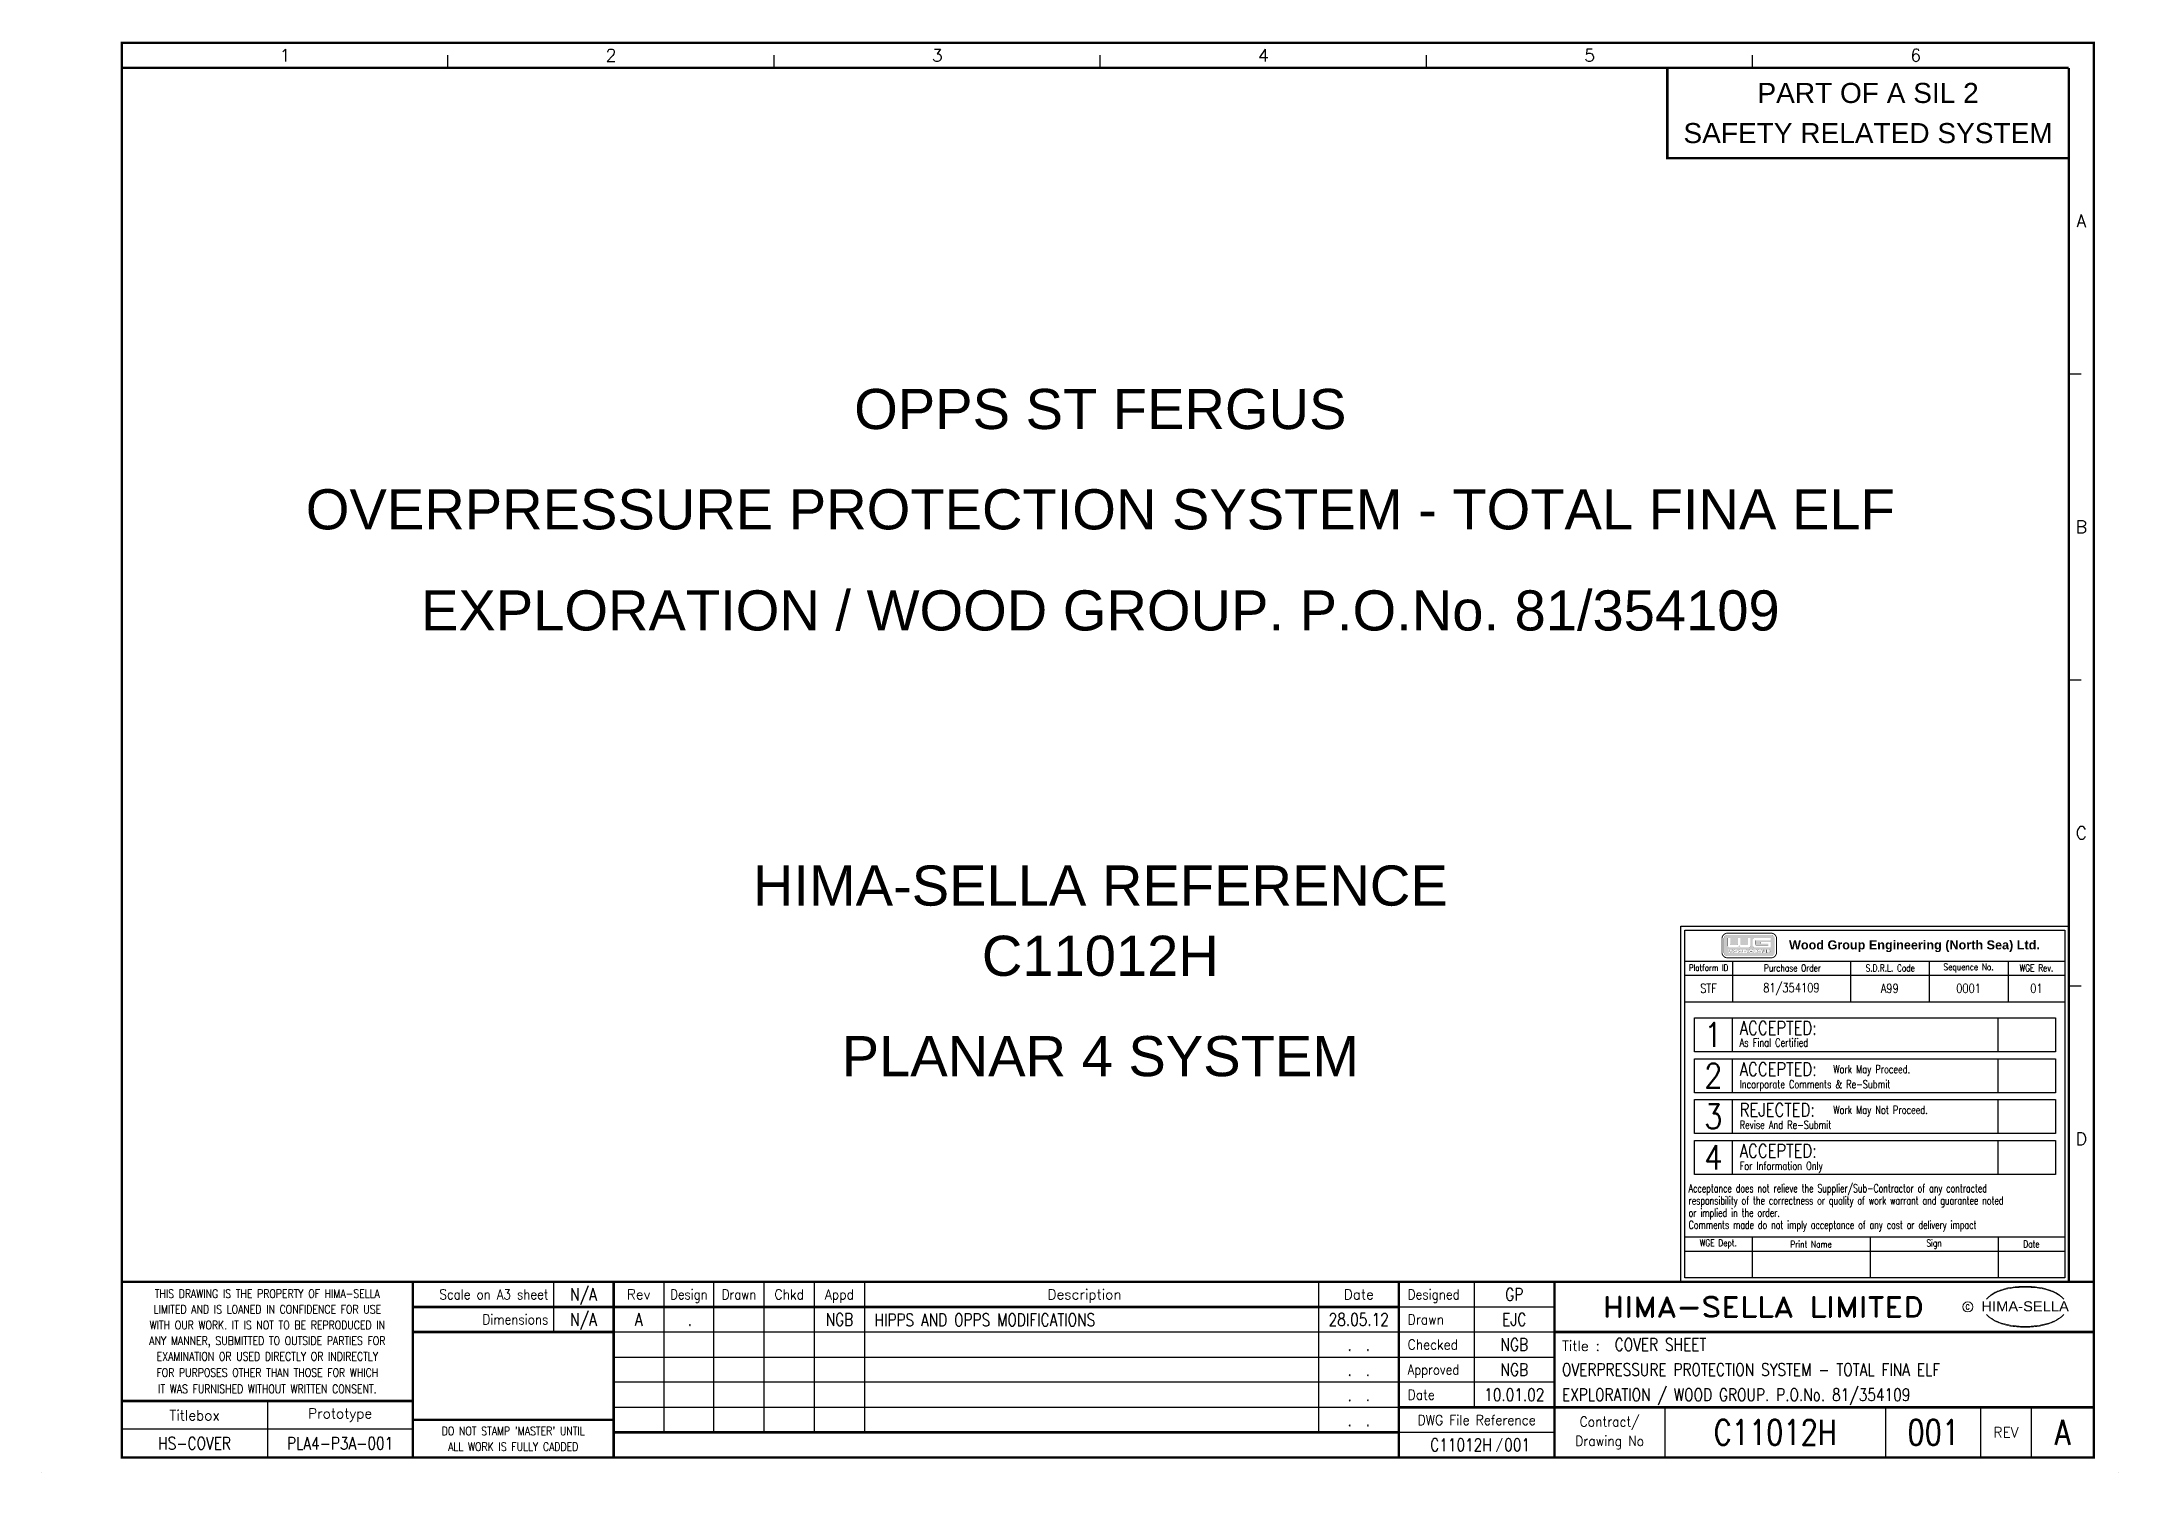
# Model space of a CAD drawing. Extents: x 0 to 414, y 0 to 285.
import ezdxf
from ezdxf.enums import TextEntityAlignment as Align

# ---------------------------------------------------------------- set-up
doc = ezdxf.new("R2010")
doc.units = 0
doc.header["$MEASUREMENT"] = 0
doc.linetypes.add('CONTINU', pattern=[0])
doc.layers.get('0').update_dxf_attribs({"linetype": 'CONTINUOUS'})
for name, color, linetype in [('COL', 2, 'CONTINU'), ('ELAC003$', 7, 'CONTINUOUS'), ('LINE', 1, 'CONTINUOUS'), ('ROW', 2, 'CONTINU'), ('TEXT', 2, 'CONTINUOUS'), ('UPS', 2, 'CONTINUOUS')]:
    doc.layers.add(name, color=color, linetype=linetype)
doc.styles.add('ARIAL', font='ARIAL.TTF', dxfattribs={"height": 2.5})
doc.styles.add('ROMAND', font='ROMAND')
doc.styles.add('ROMANS', font='romans.shx', dxfattribs={"width": 0.8})
doc.styles.add('SANSSERIF', font='sanss___.ttf')

# ---------------------------------------------------------------- blocks, each defined once
blk = doc.blocks.new('EDREV')
at = {"color": 2, "style": 'ROMANS', "width": 0.8}
for tag, p in [('DES', (129.2, 29.25)), ('DRN', (139.2, 29.25)), ('CHKD', (149.2, 29.25)), ('DES', (129.2, 24.25)), ('DRN', (139.2, 24.25)), ('CHKD', (149.2, 24.25)), ('DES', (129.2, 19.25)), ('DRN', (139.2, 19.25)), ('CHKD', (149.2, 19.25)), ('DES', (129.2, 14.25)), ('DRN', (139.2, 14.25)), ('CHKD', (149.2, 14.25)), ('DES', (129.2, 9.25)), ('DRN', (139.2, 9.25)), ('CHKD', (149.2, 9.25))]:
    blk.add_attdef(tag, text='', height=2.5, dxfattribs=at).set_placement(p, align=Align.CENTER)
blk = doc.blocks.new('HS-COVER')
at = {"color": 1}
for p, q in [((81, 280), (81, 282.5)), ((146, 280), (146, 282.5)), ((211, 280), (211, 282.5)), ((276, 280), (276, 282.5)), ((341, 280), (341, 282.5)), ((404, 219), (406.5, 219)), ((404, 158), (406.5, 158)), ((404, 97), (406.5, 97)), ((102, 38), (102, 28)), ((124, 38), (124, 8)), ((134, 8), (134, 38)), ((144, 8), (144, 38)), ((154, 38), (154, 8)), ((164, 38), (164, 8)), ((254.5, 38), (254.5, 8)), ((285.5, 38), (285.5, 13)), ((270.5, 33), (301.5, 33)), ((301.5, 28), (114, 28)), ((114, 23), (301.5, 23)), ((301.5, 18), (114, 18)), ((45, 14.25), (45, 3)), ((114, 13), (270.5, 13)), ((323.5, 13), (323.5, 3)), ((367.5, 13), (367.5, 3)), ((386.5, 3), (386.5, 13)), ((396.5, 13), (396.5, 3)), ((74, 8.625), (16, 8.625)), ((301.5, 8), (270.5, 8)), ((0, 0), (0, 0.025)), ((413.9, 0), (413.9, 0.025))]:
    blk.add_line(p, q, dxfattribs=at)
at = {"color": 1, "const_width": 0.5}
blk.add_lwpolyline([(16, 3), (409, 3), (409, 285), (16, 285)], close=True, dxfattribs=at)
for points in [[(16, 280), (404, 280)], [(324, 280), (324, 262), (404, 262)], [(404, 38), (404, 280)], [(409, 38), (16, 38)], [(74, 3), (74, 38)], [(114, 3), (114, 38)], [(270.5, 38), (270.5, 3)], [(301.5, 3), (301.5, 38)], [(270.5, 33), (74, 33)], [(114, 28), (74, 28)], [(409, 28), (301.5, 28)], [(16, 14.25), (74, 14.25)], [(270.5, 13), (409, 13)], [(114, 10.5), (74, 10.5)], [(270.5, 8), (114, 8)]]:
    blk.add_lwpolyline(points, dxfattribs=at)
at = {"color": 3, "lineweight": 13}
blk.add_circle((383.8795, 33), 1, dxfattribs=at)
for centre, radius, start, end in [((392.604, 29.3277), 7.2401, 106.0532, 133.5024), ((392.8763, 29.5135), 7.2999, 130.419, 136.057), ((392.1149, 30.6001), 5.9804, 122.244, 131.6154), ((391.752, 31.2819), 5.2104, 111.8206, 122.8668), ((393.7772, 27.1992), 9.7601, 107.5931, 113.9452), ((395.0991, 20.9965), 15.9367, 89.2698, 106.3911), ((394.0978, 26.015), 10.9859, 96.0146, 107.3203), ((395.2933, 18.8099), 18.2818, 92.8917, 97.3734), ((395.2419, 21.3644), 15.7281, 89.7805, 93.1738), ((395.5053, 20.9965), 15.9367, 73.6089, 90.7302), ((395.3626, 21.3644), 15.7281, 86.8262, 90.2195), ((395.3112, 18.8099), 18.2818, 82.6266, 87.1083), ((396.5067, 26.015), 10.9859, 72.6797, 83.9854), ((396.8272, 27.1992), 9.7601, 66.0548, 72.4069), ((398.0005, 29.3277), 7.2401, 46.4976, 73.9468), ((398.8524, 31.2819), 5.2104, 57.1332, 68.1794), ((398.4895, 30.6001), 5.9804, 48.3846, 57.756), ((397.7282, 29.5135), 7.2999, 43.943, 49.581), ((392.8763, 36.545), 7.2999, 223.943, 229.581), ((392.604, 36.7308), 7.2401, 226.4976, 253.9468), ((392.1149, 35.4585), 5.9804, 228.3846, 237.756), ((391.752, 34.7766), 5.2104, 237.1332, 248.1794), ((393.7772, 38.8593), 9.7601, 246.0548, 252.4069), ((395.0991, 45.062), 15.9367, 253.6089, 270.7302), ((394.0978, 40.0435), 10.9859, 252.6797, 263.9854), ((395.2933, 47.2486), 18.2818, 262.6266, 267.1083), ((395.2419, 44.6941), 15.7281, 266.8262, 270.2195), ((395.5053, 45.062), 15.9367, 269.2698, 286.3911), ((395.3626, 44.6941), 15.7281, 269.7805, 273.1738), ((395.3112, 47.2486), 18.2818, 272.8917, 277.3734), ((396.5067, 40.0435), 10.9859, 276.0146, 287.3203), ((396.8272, 38.8593), 9.7601, 287.5931, 293.9452), ((398.0005, 36.7308), 7.2401, 286.0532, 313.5024), ((398.8524, 34.7766), 5.2104, 291.8206, 302.8668), ((398.4895, 35.4585), 5.9804, 302.244, 311.6154), ((397.7282, 36.545), 7.2999, 310.419, 316.057)]:
    blk.add_arc(centre, radius, start, end, dxfattribs=at)
at = {"color": 2, "style": 'ROMAND'}
for s, p in [('1', (48.5, 282.5)), ('2', (113.5, 282.5)), ('3', (178.5, 282.5)), ('4', (243.5, 282.5)), ('5', (308.5, 282.5)), ('6', (373.5, 282.5)), ('A', (406.5, 249.5)), ('B', (406.5, 188.5)), ('C', (406.5, 127.5)), ('D', (406.5, 66.5))]:
    blk.add_text(s, height=2.5, dxfattribs=at).set_placement(p, align=Align.MIDDLE)
at = {"color": 3, "lineweight": 13, "style": 'ROMANS', "width": 0.8}
for s, p in [('LIMITED AND IS LOANED IN CONFIDENCE FOR USE', (45, 32.5193)), ('THIS DRAWING IS THE PROPERTY OF HIMA-SELLA', (45, 35.6443)), ('WITH OUR WORK. IT IS NOT TO BE REPRODUCED IN', (45, 29.3879)), ('ANY MANNER, SUBMITTED TO OUTSIDE PARTIES FOR', (45, 26.2629)), ('FOR PURPOSES OTHER THAN THOSE FOR WHICH', (45, 19.9054)), ('EXAMINATION OR USED DIRECTLY OR INDIRECTLY', (45, 23.1379)), ('IT WAS FURNISHED WITHOUT WRITTEN CONSENT.', (45, 16.6554)), ("DO NOT STAMP 'MASTER' UNTIL", (94, 8.2693)), ('ALL WORK IS FULLY CADDED', (94, 5.1443))]:
    blk.add_text(s, height=1.7, dxfattribs=at).set_placement(p, align=Align.MIDDLE_CENTER)
at = {"color": 4, "style": 'ROMAND', "width": 0.87}
for s, p in [('Scale on A3 sheet', (101, 34.4965)), ('Dimensions', (101, 29.5069))]:
    blk.add_text(s, height=2, dxfattribs=at).set_placement(p, align=Align.RIGHT)
at = {"color": 4, "style": 'ROMAND'}
for s, p in [('Rev', (119, 34.5)), ('Description', (207.85, 34.5)), ('Date', (262.5, 34.5))]:
    blk.add_text(s, height=2, dxfattribs=at).set_placement(p, align=Align.CENTER)
for s, width, p in [('Design', 0.85, (129, 34.5)), ('Drawn', 0.85, (139, 34.5)), ('Chkd', 0.9, (149, 34.5)), ('Appd', 0.9, (159, 34.5))]:
    blk.add_text(s, height=2, dxfattribs=dict(at, width=width)).set_placement(p, align=Align.CENTER)
for s, width, p in [('Designed', 0.87, (272.25, 34.5)), ('Drawn', 0.9, (272.25, 29.5)), ('Checked', 0.9, (272.25, 24.5)), ('Approved', 0.85, (272.25, 19.5)), ('Date', 0.9, (272.25, 14.5))]:
    blk.add_text(s, height=2, dxfattribs=dict(at, width=width)).set_placement(p)
at = {"color": 1, "style": 'ROMAND', "width": 1.15}
blk.add_text('HIMA-SELLA LIMITED', height=4, dxfattribs=at).set_placement((343.0965, 33), align=Align.MIDDLE)
at = {"color": 3, "lineweight": 13, "style": 'ROMANS', "width": 0.8}
blk.add_text('C', height=1, dxfattribs=at).set_placement((383.8436, 32.5), align=Align.CENTER)
at = {"color": 1, "style": 'ARIAL', "width": 1.05}
blk.add_text('HIMA-SELLA', height=2, dxfattribs=at).set_placement((395.3022, 32.1293), align=Align.CENTER)
at = {"color": 4, "style": 'ROMAND'}
blk.add_text('Title :', height=2, dxfattribs=at).set_placement((303, 24.25))
for s, p in [('Titlebox', (30.5, 11.4375)), ('Prototype', (59.5, 11.4375)), ('REV', (391.5, 8))]:
    blk.add_text(s, height=2, dxfattribs=at).set_placement(p, align=Align.MIDDLE)
at = {"color": 4, "style": 'ROMAND', "width": 0.9}
for s, p in [('DWG File Reference', (286, 10.5)), ('Contract/', (312.5, 10)), ('Drawing No', (312.5, 6))]:
    blk.add_text(s, height=2, dxfattribs=at).set_placement(p, align=Align.MIDDLE)
at = {"color": 2, "linetype": 'Continuous', "style": 'ROMANS', "width": 0.8}
blk.add_text('/', height=1.8, dxfattribs=at).set_placement((290.5, 5.5), align=Align.MIDDLE)
at = {"layer": 'COL', "style": 'ROMAND', "flags": 9}
for tag, p in [('COL1', (48.5, 282.5)), ('COL2', (113.5, 282.5)), ('COL3', (178.5, 282.5)), ('COL4', (243.5, 282.5)), ('COL5', (308.5, 282.5)), ('COL6', (373.5, 282.5))]:
    blk.add_attdef(tag, p, '', height=2.5, dxfattribs=at)
at = {"layer": 'ROW', "style": 'ROMAND', "flags": 9}
for tag, p in [('ROW1', (406.5, 249.5)), ('ROW2', (406.5, 188.5)), ('ROW3', (406.5, 127.5)), ('ROW4', (406.5, 66.5))]:
    blk.add_attdef(tag, p, '', height=2.5, dxfattribs=at)
at = {"layer": 'TEXT', "style": 'SANSSERIF'}
for s, height, p in [('SAFETY RELATED SYSTEM', 4, (364, 267)), ('HIMA-SELLA REFERENCE', 8, (211, 117))]:
    blk.add_text(s, height=height, dxfattribs=at).set_placement(p, align=Align.MIDDLE)
at = {"layer": 'UPS', "style": 'ROMANS', "width": 0.8}
blk.add_text('HS-COVER', height=2.5, dxfattribs=at).set_placement((30.5, 5.8125), align=Align.MIDDLE)
at = {"layer": 'UPS', "style": 'SANSSERIF', "flags": 8}
for tag, height, p in [('PROJS->DESCPRO4', 4, (364, 275)), ('PROJS->OBSERV', 8, (211, 212)), ('PROJS->DESCPRO1', 8, (211, 192)), ('PROJS->DESCPRO2', 8, (211, 172)), ('PROJS->DESCPRO3', 8, (211, 103)), ('PROJS->PROJNR', 8, (211, 83))]:
    blk.add_attdef(tag, text='', height=height, dxfattribs=at).set_placement(p, align=Align.MIDDLE)
at = {"layer": 'UPS', "style": 'ROMANS', "width": 0.8, "flags": 8}
for tag, height, p in [('PLANOS->NR1', 2.5, (108, 34.25)), ('PLANOS->VERIF', 2.5, (293.5, 34.25)), ('PLANOS->NR2', 2.5, (108, 29.25)), ('PLANOS->CANVI1', 2.5, (119, 29.25)), ('PLANOS->NCAN1', 2.5, (159, 29.25)), ('PLANOS->DCAN1', 2.5, (262.5, 29.25)), ('PLANOS->ORIG', 2.5, (293.5, 29.25)), ('PLANOS->CANVI2', 2.5, (119, 24.25)), ('PLANOS->NCAN2', 2.5, (159, 24.25)), ('PLANOS->DCAN2', 2.5, (262.5, 24.25)), ('PLANOS->HECHF', 2.5, (293.5, 24.25)), ('PLANOS->CANVI3', 2.5, (119, 19.25)), ('PLANOS->NCAN3', 2.5, (159, 19.25)), ('PLANOS->DCAN3', 2.5, (262.5, 19.25)), ('PLANOS->HECHD', 2.5, (293.5, 19.25)), ('PLANOS->CANVI4', 2.5, (119, 14.25)), ('PLANOS->NCAN4', 2.5, (159, 14.25)), ('PLANOS->DCAN4', 2.5, (262.5, 14.25)), ('PLANOS->DATACREA', 2.5, (293.5, 14.25)), ('PLANOS->CANVI5', 2.5, (119, 9.25)), ('PLANOS->NCAN5', 2.5, (159, 9.25)), ('PLANOS->DCAN5', 2.5, (262.5, 9.25)), ('PROJS->DESCPRO3', 5, (345.5, 5.5)), ('PLANOS->PLANO', 5, (377, 5.5)), ('PLANOS->USER', 5, (402.75, 5.5))]:
    blk.add_attdef(tag, text='', height=height, dxfattribs=at).set_placement(p, align=Align.CENTER)
at = {"layer": 'UPS', "style": 'ROMANS', "width": 2.7474, "flags": 8}
blk.add_attdef('PLANOS->MCAN1', text='', height=2.5, rotation=0.069611, dxfattribs=at).set_placement((166, 31.6443), (253, 31.75), align=Align.FIT)
at = {"layer": 'UPS', "style": 'ROMANS', "flags": 8}
for tag, width, p, p2 in [('PLANOS->MCAN2', 2.6868, (166, 26.75), (253, 26.75)), ('PLANOS->MCAN3', 2.6868, (166, 21.75), (253, 21.75)), ('PLANOS->MCAN4', 2.6769, (166, 16.75), (253, 16.75)), ('PLANOS->MCAN5', 2.6868, (166, 11.75), (253, 11.75))]:
    blk.add_attdef(tag, text='', height=2.5, dxfattribs=dict(at, width=width)).set_placement(p, p2, align=Align.FIT)
at = {"layer": 'UPS', "style": 'ROMANS', "width": 0.8, "flags": 8}
blk.add_attdef('PLANOS->DENOM', (313.5, 24.25), '', height=2.5, dxfattribs=at)
at = {"layer": 'UPS', "color": 4, "style": 'ROMANS', "width": 0.8, "flags": 8}
for tag, p in [('PROJS->DESCPRO1', (303, 19.25)), ('PROJS->DESCPRO2', (303, 14.25))]:
    blk.add_attdef(tag, p, '', height=2.5, dxfattribs=at)
at = {"layer": 'UPS', "style": 'ROMANS', "width": 0.8, "flags": 8}
blk.add_attdef('PLANOS->PROTOTIPO', text='', height=2.5, dxfattribs=at).set_placement((59.5, 5.8125), align=Align.MIDDLE)
for tag, p in [('PLANOS->OBS4', (117, 5.5)), ('PLANOS->PLANO', (291.5, 5.5))]:
    blk.add_attdef(tag, text='', height=2.5, dxfattribs=at).set_placement(p, align=Align.MIDDLE_LEFT)
blk.add_attdef('PROJS->NOMPRO', text='', height=2.5, dxfattribs=at).set_placement((289, 5.5), align=Align.MIDDLE_RIGHT)

msp = doc.modelspace()

# ---------------------------------------------------------------- hatches: boundary and pattern name
at = {"linetype": 'Continuous'}
h = msp.add_hatch(color=1, dxfattribs=at)
edge = h.paths.add_edge_path(flags=16)
edge.add_line((341.62611, 106.05726), (344.57584, 106.05726))
edge.add_line((344.57584, 106.05726), (344.57584, 106.55751))
edge.add_line((344.57584, 106.55751), (341.36985, 106.55751))
edge.add_arc((341.36986, 106.19235), 0.36516, 90.0013265, 179.9986735)
edge.add_line((341.0047, 106.19236), (341.0047, 105.0248))
edge.add_arc((341.36986, 105.02481), 0.36515, 180.0021111, 269.999458)
edge.add_line((341.36985, 104.65966), (344.57584, 104.65966))
edge.add_line((344.57584, 104.65966), (344.57584, 105.76514))
edge.add_line((344.57584, 105.76514), (342.57118, 105.76514))
edge.add_line((342.57118, 105.76514), (342.57118, 105.43651))
edge.add_line((342.57118, 105.43651), (344.10845, 105.43651))
edge.add_line((344.10845, 105.43651), (344.10845, 105.12248))
edge.add_line((344.10845, 105.12248), (341.62611, 105.12248))
edge.add_arc((341.62612, 105.25028), 0.1278, 180.0013265, 269.9986735, ccw=False)
edge.add_line((341.49831, 105.25028), (341.49831, 105.92946))
edge.add_arc((341.62612, 105.92946), 0.1278, 90.0013265, 179.9986735, ccw=False)
edge = h.paths.add_edge_path(flags=16)
edge.add_arc((342.66392, 103.96975), 0.22936, 359.7165363, 449.7138832)
edge.add_line((342.66506, 104.19911), (342.25005, 104.19911))
edge.add_arc((342.25119, 103.96975), 0.22936, 90.2848616, 180.2822085)
edge.add_line((342.02183, 103.96862), (342.02183, 103.76323))
edge.add_arc((342.2512, 103.7621), 0.22937, 179.7165487, 269.7138956)
edge.add_line((342.25005, 103.53273), (342.66506, 103.53273))
edge.add_arc((342.66391, 103.76209), 0.22936, 270.2873596, 360.2847066)
edge.add_line((342.89327, 103.76323), (342.89327, 103.96862))
edge = h.paths.add_edge_path(flags=0)
edge.add_arc((344.2791, 103.9515), 0.08102, -90, 90, ccw=False)
edge.add_line((344.2791, 103.87049), (344.0716, 103.87049))
edge.add_arc((344.0716, 103.9515), 0.08102, 90, 270, ccw=False)
edge.add_line((344.0716, 104.03252), (344.2791, 104.03252))
edge = h.paths.add_edge_path(flags=16)
edge.add_line((344.02081, 103.53273), (344.02081, 103.68975))
edge.add_line((344.02081, 103.68975), (344.29482, 103.68975))
edge.add_arc((344.29482, 103.94443), 0.25468, 270, 450)
edge.add_line((344.29482, 104.19911), (343.82766, 104.19911))
edge.add_line((343.82766, 104.19911), (343.82766, 103.53273))
edge.add_line((343.82766, 103.53273), (344.02081, 103.53273))
edge = h.paths.add_edge_path(flags=16)
edge.add_line((343.43616, 103.69933), (343.28148, 103.69933))
edge.add_arc((343.28205, 103.81401), 0.11468, 179.7165487, 269.7138956, ccw=False)
edge.add_line((343.16737, 103.81458), (343.16737, 104.19911))
edge.add_line((343.16737, 104.19911), (342.94951, 104.19911))
edge.add_line((342.94951, 104.19911), (342.94951, 103.76323))
edge.add_arc((343.17887, 103.76209), 0.22936, 179.7152934, 269.7126404)
edge.add_line((343.17772, 103.53273), (343.53991, 103.53273))
edge.add_arc((343.53877, 103.7621), 0.22937, 270.2861044, 360.2834513)
edge.add_line((343.76813, 103.76323), (343.76813, 104.19911))
edge.add_line((343.76813, 104.19911), (343.55027, 104.19911))
edge.add_line((343.55027, 104.19911), (343.55027, 103.81458))
edge.add_arc((343.43559, 103.81401), 0.11468, -89.7138956, 0.2834513, ccw=False)
edge = h.paths.add_edge_path(flags=0)
edge.add_arc((342.56073, 103.91784), 0.11468, 359.7165487, 449.7138956)
edge.add_line((342.5613, 104.03252), (342.3538, 104.03252))
edge.add_arc((342.35437, 103.91784), 0.11468, 90.2861044, 180.2834513)
edge.add_line((342.23969, 103.91727), (342.23969, 103.81458))
edge.add_arc((342.35437, 103.81401), 0.11468, 179.7165487, 269.7138956)
edge.add_line((342.3538, 103.69933), (342.5613, 103.69933))
edge.add_arc((342.56073, 103.81401), 0.11468, 270.2861044, 360.2834513)
edge.add_line((342.67541, 103.81458), (342.67541, 103.91727))
edge = h.paths.add_edge_path(flags=0)
edge.add_arc((338.70439, 103.91784), 0.11468, 359.7140381, 449.7113851)
edge.add_line((338.70497, 104.03252), (338.49746, 104.03252))
edge.add_arc((338.49803, 103.91784), 0.11468, 90.2861044, 180.2834513)
edge.add_line((338.38335, 103.91727), (338.38335, 103.81458))
edge.add_arc((338.49803, 103.81401), 0.11468, 179.7165487, 269.7138956)
edge.add_line((338.49746, 103.69933), (338.70497, 103.69933))
edge.add_arc((338.70439, 103.81401), 0.11468, 270.2886149, 360.2859619)
edge.add_line((338.81907, 103.81458), (338.81907, 103.91727))
edge = h.paths.add_edge_path(flags=16)
edge.add_arc((338.80758, 103.96975), 0.22936, 359.7177915, 449.7151384)
edge.add_line((338.80872, 104.19911), (338.39371, 104.19911))
edge.add_arc((338.39485, 103.96975), 0.22936, 90.2848616, 180.2822085)
edge.add_line((338.16549, 103.96862), (338.16549, 103.76323))
edge.add_arc((338.39486, 103.7621), 0.22937, 179.7165487, 269.7138956)
edge.add_line((338.39371, 103.53273), (338.80872, 103.53273))
edge.add_arc((338.80758, 103.7621), 0.22937, 270.2861044, 360.2834513)
edge.add_line((339.03694, 103.76323), (339.03694, 103.96862))
edge = h.paths.add_edge_path(flags=0)
edge.add_arc((337.76433, 103.91784), 0.11468, 359.7165487, 449.7138956)
edge.add_line((337.7649, 104.03252), (337.5574, 104.03252))
edge.add_arc((337.55797, 103.91784), 0.11468, 90.2861044, 180.2834513)
edge.add_line((337.44329, 103.91727), (337.44329, 103.81458))
edge.add_arc((337.55797, 103.81401), 0.11468, 179.7165487, 269.7138956)
edge.add_line((337.5574, 103.69933), (337.7649, 103.69933))
edge.add_arc((337.76433, 103.81401), 0.11468, 270.2861044, 360.2834513)
edge.add_line((337.87901, 103.81458), (337.87901, 103.91727))
h.paths.add_polyline_path([(337.23638, 104.19866), (337.0246, 103.53409), (336.81281, 103.53409), (336.65215, 103.95401), (336.49148, 103.53409), (336.2797, 103.53409), (336.06791, 104.19866), (336.26509, 104.19866), (336.39654, 103.77144), (336.56451, 104.19501), (336.73978, 104.19501), (336.90775, 103.77144), (337.0465, 104.19866)], flags=16)
edge = h.paths.add_edge_path(flags=16)
edge.add_arc((337.86751, 103.96975), 0.22936, 359.7177915, 449.7151384)
edge.add_line((337.86865, 104.19911), (337.45364, 104.19911))
edge.add_arc((337.45479, 103.96975), 0.22936, 90.2861168, 180.2834637)
edge.add_line((337.22543, 103.96862), (337.22543, 103.76323))
edge.add_arc((337.45479, 103.76209), 0.22936, 179.7152934, 269.7126404)
edge.add_line((337.45364, 103.53273), (337.86865, 103.53273))
edge.add_arc((337.86751, 103.7621), 0.22937, 270.2861044, 360.2834513)
edge.add_line((338.09687, 103.76323), (338.09687, 103.96862))
edge = h.paths.add_edge_path(flags=0)
edge.add_arc((339.61153, 103.81401), 0.11468, 270.2861044, 360.2834513)
edge.add_line((339.72621, 103.81458), (339.72621, 103.91727))
edge.add_arc((339.61153, 103.91784), 0.11468, 359.7165487, 449.7138956)
edge.add_line((339.6121, 104.03252), (339.26953, 104.03252))
edge.add_line((339.26953, 104.03252), (339.26953, 103.69933))
edge.add_line((339.26953, 103.69933), (339.6121, 103.69933))
edge = h.paths.add_edge_path(flags=16)
edge.add_arc((339.71471, 103.96975), 0.22936, 359.7177915, 449.7151384)
edge.add_line((339.71585, 104.19911), (339.08161, 104.19911))
edge.add_line((339.08161, 104.19911), (339.08161, 103.53273))
edge.add_line((339.08161, 103.53273), (339.71585, 103.53273))
edge.add_arc((339.71471, 103.7621), 0.22937, 270.2861044, 360.2834513)
edge.add_line((339.94407, 103.76323), (339.94407, 103.96862))
edge = h.paths.add_edge_path(flags=16)
edge.add_arc((340.88004, 103.98916), 0.04336, 0.0013265, 89.9986735)
edge.add_line((340.88004, 104.03252), (340.61581, 104.03252))
edge.add_arc((340.61638, 103.91784), 0.11468, 90.2861044, 180.2834513)
edge.add_line((340.5017, 103.91727), (340.5017, 103.81458))
edge.add_arc((340.61638, 103.81401), 0.11468, 179.7165487, 269.7138956)
edge.add_line((340.61581, 103.69933), (340.88004, 103.69933))
edge.add_arc((340.88004, 103.74268), 0.04335, 270, 450)
edge.add_line((340.88004, 103.78604), (340.70477, 103.78604))
edge.add_line((340.70477, 103.78604), (340.70477, 103.90289))
edge.add_line((340.70477, 103.90289), (341.12834, 103.90289))
edge.add_line((341.12834, 103.90289), (341.12834, 103.76323))
edge.add_arc((340.89898, 103.7621), 0.22937, -89.7138956, 0.2834513, ccw=False)
edge.add_line((340.90012, 103.53273), (340.51206, 103.53273))
edge.add_arc((340.51321, 103.7621), 0.22937, 179.7165487, 269.7138956, ccw=False)
edge.add_line((340.28384, 103.76323), (340.28384, 103.96862))
edge.add_arc((340.5132, 103.96975), 0.22936, 90.2848616, 180.2822085, ccw=False)
edge.add_line((340.51206, 104.19911), (340.90012, 104.19911))
edge.add_arc((340.89898, 103.96975), 0.22936, -0.2822085, 89.7151384, ccw=False)
edge.add_line((341.12834, 103.96862), (341.12834, 103.95401))
edge.add_line((341.12834, 103.95401), (340.9234, 103.95401))
edge.add_line((340.9234, 103.95401), (340.9234, 103.98916))
edge = h.paths.add_edge_path(flags=0)
edge.add_line((341.44813, 104.03252), (341.65564, 104.03252))
edge.add_arc((341.65564, 103.9515), 0.08102, -90, 90, ccw=False)
edge.add_line((341.65564, 103.87049), (341.44813, 103.87049))
edge.add_arc((341.44813, 103.9515), 0.08102, 90, 270, ccw=False)
edge = h.paths.add_edge_path(flags=16)
edge.add_line((341.76826, 103.53273), (341.92604, 103.53273))
edge.add_line((341.92604, 103.53273), (341.92604, 103.68975))
edge.add_arc((341.84503, 103.68975), 0.08102, 0.0004008, 81.621205)
edge.add_arc((341.67133, 103.94445), 0.25471, 316.7426493, 359.9956749)
edge.add_arc((341.67135, 103.94442), 0.25469, 0.0024514, 89.9997983)
edge.add_line((341.67135, 104.19911), (341.2042, 104.19911))
edge.add_line((341.2042, 104.19911), (341.2042, 103.53273))
edge.add_line((341.2042, 103.53273), (341.39735, 103.53273))
edge.add_line((341.39735, 103.53273), (341.39735, 103.68975))
edge.add_line((341.39735, 103.68975), (341.68725, 103.68975))
edge.add_arc((341.68725, 103.60873), 0.08102, -0.0022096, 89.9951373, ccw=False)
edge.add_line((341.76826, 103.60873), (341.76826, 103.53273))
edge = h.paths.add_edge_path()
edge.add_line((345.40335, 106.4078), (345.40335, 103.6838))
edge.add_arc((344.67305, 103.68382), 0.73031, 270.0013265, 359.9986735, ccw=False)
edge.add_line((344.67306, 102.95351), (335.98028, 102.95351))
edge.add_arc((335.98029, 103.68382), 0.73031, 180.0017188, 269.9990657, ccw=False)
edge.add_line((335.24998, 103.6838), (335.24998, 106.4078))
edge.add_arc((335.98029, 106.40778), 0.73031, 90.0009343, 179.9982812, ccw=False)
edge.add_line((335.98028, 107.13809), (344.67306, 107.13809))
edge.add_arc((344.67305, 106.40778), 0.73031, 0.0013265, 89.9986735, ccw=False)
edge = h.paths.add_edge_path(flags=16)
edge.add_line((336.0533, 106.55751), (336.54242, 106.55751))
edge.add_line((336.54242, 106.55751), (336.54242, 105.27949))
edge.add_arc((336.67023, 105.27949), 0.1278, 180.0013265, 269.9986735)
edge.add_line((336.67022, 105.15169), (337.92933, 105.15169))
edge.add_arc((337.92933, 105.2795), 0.12781, 269.999085, 359.9964319)
edge.add_line((338.05714, 105.27949), (338.05714, 106.55751))
edge.add_line((338.05714, 106.55751), (338.54625, 106.55751))
edge.add_line((338.54625, 106.55751), (338.54625, 105.27949))
edge.add_arc((338.67406, 105.27949), 0.1278, 180.0013265, 269.9986735)
edge.add_line((338.67405, 105.15169), (339.93317, 105.15169))
edge.add_arc((339.93317, 105.27949), 0.1278, 270.0013265, 359.9986735)
edge.add_line((340.06097, 105.27949), (340.06097, 106.55751))
edge.add_line((340.06097, 106.55751), (340.55008, 106.55751))
edge.add_line((340.55008, 106.55751), (340.55008, 105.0248))
edge.add_arc((340.18493, 105.02481), 0.36515, 270.0013265, 359.9986735, ccw=False)
edge.add_line((340.18494, 104.65966), (338.66684, 104.65966))
edge.add_arc((338.66685, 105.02481), 0.36515, 180.0021111, 269.999458, ccw=False)
edge.add_arc((337.93654, 105.02481), 0.36515, 270.0013265, 359.9986735, ccw=False)
edge.add_line((337.93655, 104.65966), (336.41845, 104.65966))
edge.add_arc((336.41846, 105.02481), 0.36515, 180.0021111, 269.999458, ccw=False)
edge.add_line((336.0533, 105.0248), (336.0533, 106.55751))

# ---------------------------------------------------------------- linework, layer by layer
at = {"color": 1}
msp.add_line((404, 86.2109), (404, 38), dxfattribs=at)
at = {"layer": 'ELAC003$', "color": 3, "linetype": 'Continuous'}
for p, q in [((327.4519, 101.9558), (403.2026, 101.9558)), ((336.9539, 101.9558), (336.9539, 93.8498)), ((360.4766, 101.9558), (360.4766, 93.8498)), ((376.1584, 101.9558), (376.1584, 93.8498)), ((391.9064, 101.9558), (391.9064, 93.8498)), ((327.4519, 99.1652), (403.2026, 99.1652)), ((327.4519, 93.8498), (403.2026, 93.8498)), ((336.9539, 83.8704), (336.9539, 90.6474)), ((389.8464, 90.6474), (389.8464, 83.8704)), ((336.9539, 75.698), (336.9539, 82.4752)), ((389.8464, 82.4752), (389.8464, 75.698)), ((336.9539, 67.5923), (336.9539, 74.3693)), ((389.8464, 74.3693), (389.8464, 67.5923)), ((336.9539, 59.4199), (336.9539, 66.1969)), ((389.8464, 66.1969), (389.8464, 59.4199)), ((327.4519, 46.9696), (403.2026, 46.9696)), ((340.8744, 46.9696), (340.8744, 38.7972)), ((364.397, 46.9696), (364.397, 38.7972)), ((389.913, 46.9696), (389.913, 38.7972)), ((327.4519, 44.1126), (403.2026, 44.1126))]:
    msp.add_line(p, q, dxfattribs=at)
for points in [[(326.6546, 108.9322), (404, 108.9322), (404, 38), (326.6546, 38)], [(327.4519, 108.1348), (403.2026, 108.1348), (403.2026, 38.7972), (327.4519, 38.7972)], [(329.3789, 90.6474), (401.3419, 90.6474), (401.3419, 83.8704), (329.3789, 83.8704)], [(329.3789, 82.4752), (401.3419, 82.4752), (401.3419, 75.698), (329.3789, 75.698)], [(329.3789, 74.3693), (401.3419, 74.3693), (401.3419, 67.5923), (329.3789, 67.5923)], [(329.3789, 66.1969), (401.3419, 66.1969), (401.3419, 59.4199), (329.3789, 59.4199)]]:
    msp.add_lwpolyline(points, close=True, dxfattribs=at)
at = {"layer": 'LINE', "linetype": 'Continuous', "flags": 128}
for points, const_width in [([(345.7685, 106.4078), (345.7685, 103.6838, -0.4142), (344.6731, 102.5884), (335.9803, 102.5884, -0.4142), (334.8849, 103.6838), (334.8849, 106.4078, -0.4142), (335.9803, 107.5032), (344.6731, 107.5032, -0.4142)], 0.1826), ([(345.4034, 106.4078), (345.4034, 103.6838, -0.4142), (344.6731, 102.9535), (335.9803, 102.9535, -0.4142), (335.25, 103.6838), (335.25, 106.4078, -0.4142), (335.9803, 107.1381), (344.6731, 107.1381, -0.4142)], 0.0183), ([(338.0969, 103.9686, 0.4142), (337.8687, 104.1991), (337.4537, 104.1991, 0.4142), (337.2255, 103.9686), (337.2255, 103.7632, 0.4142), (337.4537, 103.5327), (337.8687, 103.5327, 0.4142), (338.0969, 103.7632)], 0.0183), ([(337.879, 103.9173, 0.4142), (337.7649, 104.0325), (337.5574, 104.0325, 0.4142), (337.4433, 103.9173), (337.4433, 103.8146, 0.4142), (337.5574, 103.6993), (337.7649, 103.6993, 0.4142), (337.879, 103.8146)], 0.0183), ([(339.037, 103.9686, 0.4142), (338.8088, 104.1991), (338.3937, 104.1991, 0.4142), (338.1655, 103.9686), (338.1655, 103.7632, 0.4142), (338.3937, 103.5327), (338.8088, 103.5327, 0.4142), (339.037, 103.7632)], 0.0183), ([(338.8191, 103.9173, 0.4142), (338.705, 104.0325), (338.4975, 104.0325, 0.4142), (338.3834, 103.9173), (338.3834, 103.8146, 0.4142), (338.4975, 103.6993), (338.705, 103.6993, 0.4142), (338.8191, 103.8146)], 0.0183), ([(339.9441, 103.9686, 0.4142), (339.7159, 104.1991), (339.0816, 104.1991), (339.0816, 103.5327), (339.7159, 103.5327, 0.4142), (339.9441, 103.7632)], 0.0183), ([(339.6121, 103.6993, 0.4142), (339.7262, 103.8146), (339.7262, 103.9173, 0.4142), (339.6121, 104.0325), (339.2696, 104.0325), (339.2696, 103.6993)], 0.0183), ([(340.9234, 103.9892, 0.4142), (340.8801, 104.0325), (340.6158, 104.0325, 0.4142), (340.5017, 103.9173), (340.5017, 103.8146, 0.4142), (340.6158, 103.6993), (340.8801, 103.6993, 1), (340.8801, 103.786), (340.7048, 103.786), (340.7048, 103.9029), (341.1284, 103.9029), (341.1284, 103.7632, -0.4142), (340.9002, 103.5327), (340.5121, 103.5327, -0.4142), (340.2839, 103.7632), (340.2839, 103.9686, -0.4142), (340.5121, 104.1991), (340.9002, 104.1991, -0.4142), (341.1284, 103.9686), (341.1284, 103.954), (340.9234, 103.954)], 0.0183), ([(341.6261, 106.0573), (344.5759, 106.0573), (344.5759, 106.5575), (341.3699, 106.5575, 0.4142), (341.0047, 106.1924), (341.0047, 105.0248, 0.4142), (341.3699, 104.6597), (344.5759, 104.6597), (344.5759, 105.7651), (342.5712, 105.7651), (342.5712, 105.4365), (344.1085, 105.4365), (344.1085, 105.1225), (341.6261, 105.1225, -0.4142), (341.4983, 105.2503), (341.4983, 105.9295, -0.4142)], 0.0183), ([(341.7683, 103.5327), (341.9261, 103.5327), (341.9261, 103.6898, 0.372), (341.8569, 103.7699, 0.191), (341.9261, 103.9444, 0.4142), (341.6714, 104.1991), (341.2042, 104.1991), (341.2042, 103.5327), (341.3974, 103.5327), (341.3974, 103.6898), (341.6873, 103.6898, -0.4142), (341.7683, 103.6087)], 0.0183), ([(341.4482, 104.0325), (341.6557, 104.0325, -1), (341.6557, 103.8705), (341.4482, 103.8705, -1)], 0.0183), ([(342.8933, 103.9686, 0.4142), (342.6651, 104.1991), (342.2501, 104.1991, 0.4142), (342.0219, 103.9686), (342.0219, 103.7632, 0.4142), (342.2501, 103.5327), (342.6651, 103.5327, 0.4142), (342.8933, 103.7632)], 0.0183), ([(342.6754, 103.9173, 0.4142), (342.5613, 104.0325), (342.3538, 104.0325, 0.4142), (342.2397, 103.9173), (342.2397, 103.8146, 0.4142), (342.3538, 103.6993), (342.5613, 103.6993, 0.4142), (342.6754, 103.8146)], 0.0183), ([(343.4362, 103.6993), (343.2815, 103.6993, -0.4142), (343.1674, 103.8146), (343.1674, 104.1991), (342.9495, 104.1991), (342.9495, 103.7632, 0.4142), (343.1778, 103.5327), (343.5399, 103.5327, 0.4142), (343.7682, 103.7632), (343.7682, 104.1991), (343.5503, 104.1991), (343.5503, 103.8146, -0.4142)], 0.0183), ([(344.0208, 103.5327), (344.0208, 103.6898), (344.2949, 103.6898, 1), (344.2949, 104.1991), (343.8277, 104.1991), (343.8277, 103.5327)], 0.0183), ([(344.2791, 104.0325, -1), (344.2791, 103.8705), (344.0716, 103.8705, -1), (344.0716, 104.0325)], 0.0183)]:
    msp.add_lwpolyline(points, format="xyb", close=True, dxfattribs=dict(at, const_width=const_width))
at = {"layer": 'LINE', "linetype": 'Continuous', "const_width": 0.0183, "flags": 128}
msp.add_lwpolyline([(336.0533, 105.0239), (336.0533, 106.5575), (336.5425, 106.5575), (336.5425, 105.2795, 0.4142), (336.6703, 105.1517), (337.9294, 105.1517, 0.4142), (338.0572, 105.2795), (338.0572, 106.5575), (338.5463, 106.5575), (338.5463, 105.2795, 0.4142), (338.6741, 105.1517), (339.9332, 105.1517, 0.4142), (340.061, 105.2795), (340.061, 106.5575), (340.5501, 106.5575), (340.5501, 105.0248, -0.4142), (340.185, 104.6597), (338.6669, 104.6597, -0.4142), (338.3017, 105.0248, -0.4142), (337.9366, 104.6597), (336.4185, 104.6597, -0.4142), (336.0533, 105.0248), (336.0533, 106.5575)], format="xyb", dxfattribs=at)
msp.add_lwpolyline([(337.2364, 104.1987), (337.0246, 103.5341), (336.8128, 103.5341), (336.6522, 103.954), (336.4915, 103.5341), (336.2797, 103.5341), (336.0679, 104.1987), (336.2651, 104.1987), (336.3966, 103.7714), (336.5645, 104.195), (336.7398, 104.195), (336.9078, 103.7714), (337.0465, 104.1987)], close=True, dxfattribs=at)

# ---------------------------------------------------------------- block references
ref = msp.add_blockref('HS-COVER', (0, 0))
ref.add_attrib('PROJS->DESCPRO4', 'PART OF A SIL 2', dxfattribs={"layer": 'UPS', "height": 4, "style": 'SANSSERIF', "flags": 8}).set_placement((364, 275), align=Align.MIDDLE)
ref.add_attrib('PROJS->DESCPRO3', 'C11012H', dxfattribs={"layer": 'UPS', "height": 5, "style": 'ROMANS', "width": 0.8, "flags": 8}).set_placement((345.5, 5.5), align=Align.CENTER)
ref.add_attrib('PROJS->PROJNR', 'PLANAR 4 SYSTEM', dxfattribs={"layer": 'UPS', "height": 8, "style": 'SANSSERIF', "flags": 8}).set_placement((211, 83), align=Align.MIDDLE)
ref.add_attrib('PROJS->OBSERV', 'OPPS ST FERGUS', dxfattribs={"layer": 'UPS', "height": 8, "style": 'SANSSERIF', "flags": 8}).set_placement((211, 212), align=Align.MIDDLE)
ref.add_attrib('PROJS->NOMPRO', 'C11012H', dxfattribs={"layer": 'UPS', "height": 2.5, "style": 'ROMANS', "width": 0.8, "flags": 8}).set_placement((289, 5.5), align=Align.MIDDLE_RIGHT)
ref.add_attrib('PROJS->DESCPRO2', 'EXPLORATION / WOOD GROUP. P.O.No. 81/354109', dxfattribs={"layer": 'UPS', "height": 8, "style": 'SANSSERIF', "flags": 8}).set_placement((211, 172), align=Align.MIDDLE)
ref.add_attrib('PROJS->DESCPRO1', 'OVERPRESSURE PROTECTION SYSTEM - TOTAL FINA ELF', dxfattribs={"layer": 'UPS', "height": 8, "style": 'SANSSERIF', "flags": 8}).set_placement((211, 192), align=Align.MIDDLE)
ref.add_attrib('PLANOS->PROTOTIPO', 'PLA4-P3A-001', dxfattribs={"layer": 'UPS', "height": 2.5, "style": 'ROMANS', "width": 0.8, "flags": 8}).set_placement((59.5, 5.8125), align=Align.MIDDLE)
ref.add_attrib('PLANOS->CANVI1', 'A', dxfattribs={"layer": 'UPS', "height": 2.5, "style": 'ROMANS', "width": 0.8, "flags": 8}).set_placement((119, 29.25), align=Align.CENTER)
ref.add_attrib('PLANOS->NR2', 'N/A', dxfattribs={"layer": 'UPS', "height": 2.5, "style": 'ROMANS', "width": 0.8, "flags": 8}).set_placement((108, 29.25), align=Align.CENTER)
ref.add_attrib('PLANOS->NR1', 'N/A', dxfattribs={"layer": 'UPS', "height": 2.5, "style": 'ROMANS', "width": 0.8, "flags": 8}).set_placement((108, 34.25), align=Align.CENTER)
ref.add_attrib('PLANOS->NCAN1', 'NGB', dxfattribs={"layer": 'UPS', "height": 2.5, "style": 'ROMANS', "width": 0.8, "flags": 8}).set_placement((159, 29.25), align=Align.CENTER)
ref.add_attrib('PROJS->DESCPRO3', 'C11012H', dxfattribs={"layer": 'UPS', "height": 8, "style": 'SANSSERIF', "flags": 8}).set_placement((211, 103), align=Align.MIDDLE)
ref.add_attrib('PLANOS->DATACREA', '10.01.02', dxfattribs={"layer": 'UPS', "height": 2.5, "style": 'ROMANS', "width": 0.8, "flags": 8}).set_placement((293.5, 14.25), align=Align.CENTER)
ref.add_attrib('PLANOS->PLANO', '001', dxfattribs={"layer": 'UPS', "height": 5, "style": 'ROMANS', "width": 0.8, "flags": 8}).set_placement((377, 5.5), align=Align.CENTER)
ref.add_attrib('PLANOS->DCAN5', '.  .', dxfattribs={"layer": 'UPS', "height": 2.5, "style": 'ROMANS', "width": 0.8, "flags": 8}).set_placement((262.5, 9.25), align=Align.CENTER)
ref.add_attrib('PLANOS->DCAN2', '.  .', dxfattribs={"layer": 'UPS', "height": 2.5, "style": 'ROMANS', "width": 0.8, "flags": 8}).set_placement((262.5, 24.25), align=Align.CENTER)
ref.add_attrib('PLANOS->DCAN3', '.  .', dxfattribs={"layer": 'UPS', "height": 2.5, "style": 'ROMANS', "width": 0.8, "flags": 8}).set_placement((262.5, 19.25), align=Align.CENTER)
ref.add_attrib('PLANOS->DCAN4', '.  .', dxfattribs={"layer": 'UPS', "height": 2.5, "style": 'ROMANS', "width": 0.8, "flags": 8}).set_placement((262.5, 14.25), align=Align.CENTER)
ref.add_attrib('PLANOS->DCAN1', '28.05.12', dxfattribs={"layer": 'UPS', "height": 2.5, "style": 'ROMANS', "width": 0.8, "flags": 8}).set_placement((262.5, 29.25), align=Align.CENTER)
ref.add_attrib('PROJS->DESCPRO1', 'OVERPRESSURE PROTECTION SYSTEM - TOTAL FINA ELF', (303, 19.25), dxfattribs={"layer": 'UPS', "color": 4, "height": 2.5, "style": 'ROMANS', "width": 0.8, "flags": 8})
ref.add_attrib('PROJS->DESCPRO2', 'EXPLORATION / WOOD GROUP. P.O.No. 81/354109', (303, 14.25), dxfattribs={"layer": 'UPS', "color": 4, "height": 2.5, "style": 'ROMANS', "width": 0.8, "flags": 8})
ref.add_attrib('PLANOS->ORIG', 'EJC', dxfattribs={"layer": 'UPS', "height": 2.5, "style": 'ROMANS', "width": 0.8, "flags": 8}).set_placement((293.5, 29.25), align=Align.CENTER)
ref.add_attrib('PLANOS->HECHD', 'NGB', dxfattribs={"layer": 'UPS', "height": 2.5, "style": 'ROMANS', "width": 0.8, "flags": 8}).set_placement((293.5, 19.25), align=Align.CENTER)
ref.add_attrib('PLANOS->HECHF', 'NGB', dxfattribs={"layer": 'UPS', "height": 2.5, "style": 'ROMANS', "width": 0.8, "flags": 8}).set_placement((293.5, 24.25), align=Align.CENTER)
ref.add_attrib('PLANOS->VERIF', 'GP', dxfattribs={"layer": 'UPS', "height": 2.5, "style": 'ROMANS', "width": 0.8, "flags": 8}).set_placement((293.5, 34.25), align=Align.CENTER)
ref.add_attrib('PLANOS->DENOM', 'COVER SHEET', (313.5, 24.25), dxfattribs={"layer": 'UPS', "height": 2.5, "style": 'ROMANS', "width": 0.8, "flags": 8})
ref.add_attrib('PLANOS->USER', 'A', dxfattribs={"layer": 'UPS', "height": 5, "style": 'ROMANS', "width": 0.8, "flags": 8}).set_placement((402.75, 5.5), align=Align.CENTER)
ref.add_attrib('PLANOS->PLANO', '001', dxfattribs={"layer": 'UPS', "height": 2.5, "style": 'ROMANS', "width": 0.8, "flags": 8}).set_placement((291.5, 5.5), align=Align.MIDDLE_LEFT)
ref = msp.add_blockref('EDREV', (0, 0))
ref.add_attrib('DES', '.', dxfattribs={"color": 2, "height": 2.5, "style": 'ROMANS', "width": 0.8}).set_placement((129.2, 29.25), align=Align.CENTER)

# ---------------------------------------------------------------- texts
at = {"color": 1, "linetype": 'Continuous', "insert": (348.2396, 106.073), "char_height": 1.8, "width": 56.3327, "attachment_point": 1}
msp.add_mtext('{\\fSwis721 BT|b1|i0|c0|p34;Wood Group Engineering (North Sea) Ltd.}', dxfattribs=at)
at = {"layer": 'ELAC003$', "color": 1, "linetype": 'Continuous', "style": 'ROMANS', "width": 0.8}
for s, height, p in [('Platform ID', 1.2758, (332.2267, 100.616)), ('Purchase Order', 1.35, (348.9272, 100.5606)), ('S.D.R.L. Code', 1.35, (368.4235, 100.5606)), ('Sequence No.', 1.35, (384.0323, 100.5606)), ('WGE Rev.', 1.35, (397.5546, 100.5606)), ('WGE Dept.', 1.35, (334.1631, 45.5411)), ('Print Name', 1.35, (352.6356, 45.5411)), ('Sign', 1.35, (377.1548, 45.5411)), ('Date', 1.35, (396.5577, 45.5411))]:
    msp.add_text(s, height=height, dxfattribs=at).set_placement(p, align=Align.MIDDLE)
at = {"layer": 'ELAC003$', "color": 3, "linetype": 'Continuous', "style": 'ROMANS', "width": 0.8889}
for s, p in [('1', (333.1663, 87.2591)), ('2', (333.1663, 79.0867)), ('3', (333.1663, 70.9808)), ('4', (333.1663, 62.8084))]:
    msp.add_text(s, height=4.86, dxfattribs=at).set_placement(p, align=Align.MIDDLE)
at = {"layer": 'ELAC003$', "color": 3, "linetype": 'Continuous', "style": 'ROMANS'}
for s, height, width, p in [('ACCEPTED:', 2.7, 0.8, (338.4173, 88.6079)), ('As Final Certified', 1.62, 0.7333, (338.4173, 85.6902)), ('ACCEPTED:', 2.7, 0.8, (338.4173, 80.3915)), ('Work May Proceed.', 1.62, 0.7333, (357.0989, 80.3915)), ('Incorporate Comments & Re-Submit', 1.62, 0.7333, (338.4173, 77.3924)), ('REJECTED:', 2.7, 0.8, (338.4173, 72.2856)), ('Work May Not Proceed.', 1.62, 0.7333, (357.0989, 72.2856)), ('Revise And Re-Submit', 1.62, 0.7333, (338.4173, 69.2865)), ('ACCEPTED:', 2.7, 0.8, (338.4173, 64.1133)), ('For Information Only', 1.62, 0.7333, (338.4173, 61.1143))]:
    msp.add_text(s, height=height, dxfattribs=dict(at, width=width)).set_placement(p, align=Align.MIDDLE_LEFT)
at = {"layer": 'ELAC003$', "color": 1, "linetype": 'Continuous', "style": 'ROMANS', "width": 0.7}
for s, p in [('Acceptance does not relieve the Supplier/Sub-Contractor of any contracted', (328.2492, 57.4562)), ('responsibility of the correctness or quality of work warrant and guarantee noted', (328.2492, 55.0262)), ('or implied in the order.', (328.2492, 52.5962)), ('Comments made do not imply acceptance of any cost or delivery impact', (328.2492, 50.1662))]:
    msp.add_text(s, height=1.62, dxfattribs=at).set_placement(p, align=Align.TOP_LEFT)
at = {"layer": 'TEXT', "style": 'ROMANS', "width": 0.8}
for s, p in [('STF', (332.2029, 96.5075)), ('81/354109', (348.7153, 96.5075)), ('A99', (368.3175, 96.5075)), ('0001', (384.0325, 96.5075)), ('01', (397.5545, 96.5075))]:
    msp.add_text(s, height=1.8, dxfattribs=at).set_placement(p, align=Align.MIDDLE)
at = {"layer": 'UPS', "insert": (166, 31.6443), "char_height": 2.5, "width": 87, "attachment_point": 1, "rotation": 0.0687549, "style": 'ROMANS'}
msp.add_mtext('HIPPS AND OPPS MODIFICATIONS', dxfattribs=at)

doc.saveas('drawing.dxf')
